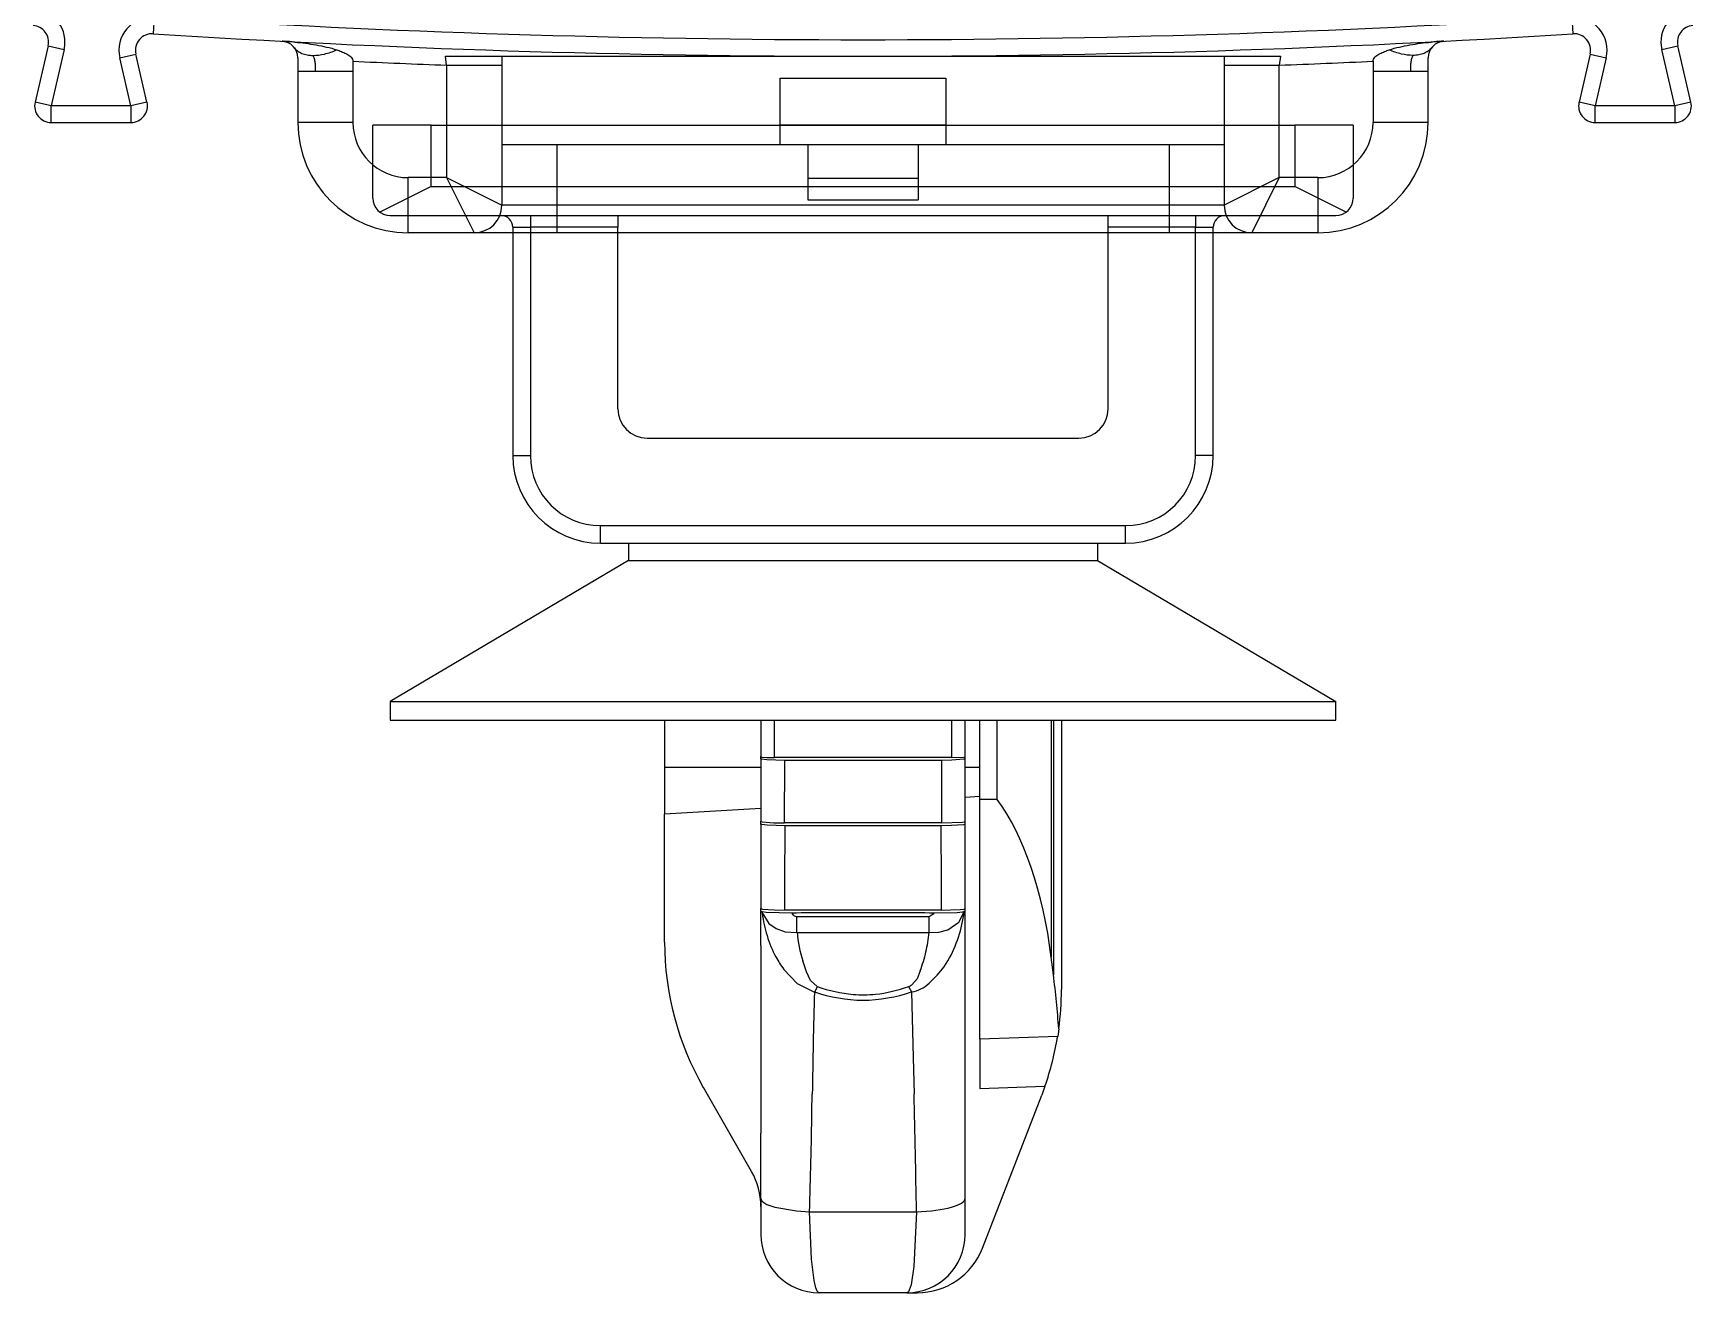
# Model space of a CAD drawing. Header units: inches. Extents: x 47316 to 59086, y 3141 to 11743.
# Drawn here: x 51696.3 to 51718.48, y 11051.8 to 11068.63 of the extents above; entities that cross this region are included whole.
import ezdxf

# ---------------------------------------------------------------- set-up
doc = ezdxf.new("R2010")
doc.units = ezdxf.units.IN
doc.header["$MEASUREMENT"] = 0

msp = doc.modelspace()

# ---------------------------------------------------------------- linework, layer by layer
at = {"color": 0, "lineweight": -3}
for p, q in [((51697.917, 11068.839), (51697.903, 11068.619)), ((51716.867, 11068.839), (51716.881, 11068.619)), ((51696.5, 11068.459), (51696.326, 11067.704)), ((51696.5, 11068.459), (51696.715, 11068.409)), ((51696.715, 11068.409), (51696.541, 11067.654)), ((51699.628, 11068.519), (51699.658, 11068.516)), ((51715.126, 11068.516), (51715.156, 11068.519)), ((51715.126, 11068.516), (51715.131, 11068.516)), ((51715.131, 11068.516), (51715.136, 11068.517)), ((51715.136, 11068.517), (51715.141, 11068.518)), ((51715.141, 11068.518), (51715.146, 11068.518)), ((51715.146, 11068.518), (51715.155, 11068.519)), ((51718.068, 11068.409), (51718.284, 11068.459)), ((51718.243, 11067.654), (51718.068, 11068.409)), ((51718.458, 11067.704), (51718.284, 11068.459)), ((51697.458, 11068.299), (51697.673, 11068.348)), ((51697.607, 11067.654), (51697.458, 11068.299)), ((51697.822, 11067.704), (51697.673, 11068.348)), ((51699.838, 11068.298), (51699.838, 11067.433)), ((51700.573, 11068.262), (51700.575, 11068.252)), ((51700.575, 11068.252), (51700.575, 11067.433)), ((51701.827, 11068.2), (51701.813, 11068.318)), ((51701.813, 11068.318), (51712.971, 11068.318)), ((51701.827, 11068.2), (51701.827, 11066.696)), ((51701.827, 11068.2), (51702.565, 11068.2)), ((51702.565, 11068.318), (51702.565, 11066.328)), ((51712.219, 11068.318), (51712.219, 11066.328)), ((51712.219, 11068.2), (51712.956, 11068.2)), ((51712.971, 11068.318), (51712.956, 11068.2)), ((51712.956, 11066.696), (51712.956, 11068.2)), ((51714.209, 11068.252), (51714.211, 11068.262)), ((51714.209, 11068.252), (51714.209, 11067.433)), ((51714.946, 11067.433), (51714.946, 11068.298)), ((51717.111, 11068.348), (51716.962, 11067.704)), ((51717.111, 11068.348), (51717.326, 11068.299)), ((51717.326, 11068.299), (51717.177, 11067.654)), ((51699.838, 11068.118), (51700.575, 11068.118)), ((51706.286, 11067.138), (51706.286, 11068.023)), ((51706.286, 11068.023), (51708.497, 11068.023)), ((51708.497, 11068.023), (51708.497, 11067.138)), ((51714.209, 11068.118), (51714.946, 11068.118)), ((51696.541, 11067.654), (51696.326, 11067.704)), ((51696.541, 11067.433), (51696.541, 11067.654)), ((51697.607, 11067.654), (51696.541, 11067.654)), ((51697.822, 11067.704), (51697.607, 11067.654)), ((51697.607, 11067.654), (51697.607, 11067.433)), ((51717.177, 11067.654), (51716.962, 11067.704)), ((51717.177, 11067.433), (51717.177, 11067.654)), ((51718.243, 11067.654), (51717.177, 11067.654)), ((51718.458, 11067.704), (51718.243, 11067.654)), ((51718.243, 11067.654), (51718.243, 11067.433)), ((51696.541, 11067.433), (51697.607, 11067.433)), ((51700.575, 11067.433), (51699.838, 11067.433)), ((51708.497, 11067.398), (51706.286, 11067.398)), ((51714.946, 11067.433), (51714.209, 11067.433)), ((51717.177, 11067.433), (51718.243, 11067.433)), ((51702.565, 11067.138), (51712.219, 11067.138)), ((51703.302, 11065.959), (51703.302, 11067.138)), ((51706.655, 11067.138), (51706.655, 11066.401)), ((51708.129, 11067.138), (51708.129, 11066.401)), ((51711.482, 11067.138), (51711.482, 11065.959)), ((51701.312, 11065.959), (51701.312, 11066.696)), ((51701.827, 11066.696), (51701.312, 11066.696)), ((51701.827, 11066.696), (51702.565, 11066.328)), ((51701.827, 11066.696), (51702.196, 11065.959)), ((51706.655, 11066.691), (51708.129, 11066.691)), ((51712.956, 11066.696), (51712.219, 11066.328)), ((51712.956, 11066.696), (51712.588, 11065.959)), ((51713.472, 11066.696), (51712.956, 11066.696)), ((51713.472, 11066.696), (51713.472, 11065.959)), ((51712.219, 11066.328), (51702.565, 11066.328)), ((51706.655, 11066.401), (51708.129, 11066.401)), ((51713.472, 11065.959), (51701.312, 11065.959))]:
    msp.add_line(p, q, dxfattribs=at)
at = {"color": 7, "lineweight": -3}
for p, q in [((51701.62, 11067.398), (51700.84, 11067.398)), ((51700.84, 11066.423), (51700.84, 11067.398)), ((51701.62, 11067.398), (51713.164, 11067.398)), ((51701.62, 11066.579), (51701.62, 11067.398)), ((51713.944, 11067.398), (51713.164, 11067.398)), ((51713.164, 11067.398), (51713.164, 11066.579)), ((51713.944, 11067.398), (51713.944, 11066.423)), ((51701.62, 11066.579), (51700.933, 11066.236)), ((51701.62, 11066.579), (51713.164, 11066.579)), ((51713.85, 11066.236), (51713.164, 11066.579)), ((51701.074, 11066.189), (51713.71, 11066.189)), ((51702.946, 11066.189), (51702.946, 11066.033)), ((51704.116, 11066.189), (51704.116, 11066.033)), ((51710.668, 11066.033), (51710.668, 11066.189)), ((51711.838, 11066.189), (51711.838, 11066.033)), ((51702.712, 11066.033), (51702.712, 11062.983)), ((51702.712, 11066.033), (51702.946, 11066.033)), ((51704.116, 11066.033), (51702.946, 11066.033)), ((51702.946, 11066.033), (51702.946, 11062.983)), ((51704.116, 11063.607), (51704.116, 11066.033)), ((51711.838, 11066.033), (51710.668, 11066.033)), ((51710.668, 11063.607), (51710.668, 11066.033)), ((51711.838, 11062.983), (51711.838, 11066.033)), ((51711.838, 11066.033), (51712.072, 11066.033)), ((51712.072, 11062.983), (51712.072, 11066.033)), ((51704.506, 11063.217), (51710.278, 11063.217)), ((51702.712, 11062.983), (51702.946, 11062.983)), ((51712.072, 11062.983), (51711.838, 11062.983)), ((51703.882, 11061.813), (51703.882, 11062.047)), ((51703.882, 11062.047), (51710.902, 11062.047)), ((51710.902, 11061.813), (51710.902, 11062.047)), ((51703.882, 11061.813), (51710.902, 11061.813)), ((51704.259, 11061.813), (51704.259, 11061.581)), ((51710.525, 11061.813), (51710.525, 11061.581)), ((51704.259, 11061.581), (51701.074, 11059.699)), ((51704.259, 11061.581), (51704.315, 11061.581)), ((51704.315, 11061.581), (51710.525, 11061.581)), ((51710.525, 11061.581), (51713.71, 11059.699)), ((51701.074, 11059.699), (51701.074, 11059.45)), ((51701.074, 11059.699), (51709.311, 11059.699)), ((51709.311, 11059.699), (51713.71, 11059.699)), ((51713.71, 11059.45), (51713.71, 11059.699)), ((51701.074, 11059.45), (51709.311, 11059.45)), ((51704.74, 11059.45), (51704.74, 11058.818)), ((51706.027, 11059.45), (51706.027, 11058.961)), ((51706.207, 11058.949), (51706.208, 11059.45)), ((51708.576, 11059.45), (51708.577, 11058.949)), ((51708.757, 11058.961), (51708.757, 11059.45)), ((51708.952, 11058.39), (51708.952, 11059.45)), ((51709.186, 11058.39), (51709.186, 11059.45)), ((51709.311, 11059.45), (51713.71, 11059.45)), ((51709.909, 11059.45), (51709.909, 11056.28)), ((51709.938, 11059.45), (51709.938, 11056.048)), ((51710.044, 11059.45), (51710.044, 11055.848)), ((51706.027, 11058.933), (51706.027, 11058.961)), ((51706.027, 11058.961), (51706.027, 11058.96)), ((51706.027, 11058.96), (51706.029, 11058.959)), ((51706.027, 11058.933), (51706.027, 11058.098)), ((51706.028, 11058.93), (51706.027, 11058.933)), ((51706.031, 11058.929), (51706.028, 11058.93)), ((51706.029, 11058.959), (51706.038, 11058.956)), ((51706.04, 11058.926), (51706.031, 11058.929)), ((51706.038, 11058.956), (51706.105, 11058.951)), ((51706.108, 11058.918), (51706.04, 11058.926)), ((51706.105, 11058.951), (51706.207, 11058.949)), ((51706.345, 11058.911), (51706.108, 11058.918)), ((51708.577, 11058.949), (51706.207, 11058.949)), ((51706.343, 11058.076), (51706.345, 11058.911)), ((51708.439, 11058.911), (51706.345, 11058.911)), ((51708.58, 11058.913), (51708.439, 11058.911)), ((51708.439, 11058.911), (51708.441, 11058.076)), ((51708.577, 11058.949), (51708.737, 11058.955)), ((51708.738, 11058.925), (51708.58, 11058.913)), ((51708.737, 11058.955), (51708.751, 11058.958)), ((51708.75, 11058.928), (51708.738, 11058.925)), ((51708.755, 11058.93), (51708.75, 11058.928)), ((51708.751, 11058.958), (51708.756, 11058.959)), ((51708.757, 11058.932), (51708.755, 11058.93)), ((51708.756, 11058.959), (51708.757, 11058.96)), ((51708.757, 11058.933), (51708.757, 11058.961)), ((51708.757, 11058.96), (51708.757, 11058.961)), ((51708.757, 11058.098), (51708.757, 11058.933)), ((51708.757, 11058.933), (51708.757, 11058.932)), ((51704.74, 11058.818), (51704.74, 11058.194)), ((51704.74, 11058.818), (51706.027, 11058.818)), ((51708.757, 11058.818), (51708.952, 11058.818)), ((51708.952, 11058.428), (51708.757, 11058.417)), ((51706.027, 11058.266), (51704.74, 11058.194)), ((51708.952, 11055.185), (51708.952, 11058.39)), ((51709.186, 11058.39), (51708.952, 11058.39)), ((51704.74, 11056.484), (51704.74, 11058.194)), ((51706.027, 11058.06), (51706.027, 11058.098)), ((51706.027, 11058.098), (51706.027, 11058.097)), ((51706.027, 11058.097), (51706.029, 11058.095)), ((51706.027, 11058.06), (51706.027, 11057.269)), ((51706.028, 11058.057), (51706.027, 11058.06)), ((51706.031, 11058.056), (51706.028, 11058.057)), ((51706.029, 11058.095), (51706.033, 11058.093)), ((51706.04, 11058.053), (51706.031, 11058.056)), ((51706.033, 11058.093), (51706.046, 11058.09)), ((51706.11, 11058.045), (51706.04, 11058.053)), ((51706.046, 11058.09), (51706.202, 11058.078)), ((51706.35, 11058.038), (51706.11, 11058.045)), ((51706.202, 11058.078), (51706.343, 11058.076)), ((51708.441, 11058.076), (51706.343, 11058.076)), ((51706.349, 11057.269), (51706.35, 11058.038)), ((51708.433, 11058.038), (51706.35, 11058.038)), ((51708.576, 11058.04), (51708.433, 11058.038)), ((51708.433, 11058.038), (51708.435, 11057.269)), ((51708.441, 11058.076), (51708.722, 11058.087)), ((51708.737, 11058.051), (51708.576, 11058.04)), ((51708.722, 11058.087), (51708.747, 11058.092)), ((51708.75, 11058.055), (51708.737, 11058.051)), ((51708.747, 11058.092), (51708.755, 11058.095)), ((51708.755, 11058.057), (51708.75, 11058.055)), ((51708.755, 11058.095), (51708.756, 11058.096)), ((51708.756, 11058.058), (51708.755, 11058.057)), ((51708.756, 11058.096), (51708.757, 11058.098)), ((51708.757, 11058.059), (51708.756, 11058.058)), ((51708.757, 11058.06), (51708.757, 11058.098)), ((51708.757, 11057.269), (51708.757, 11058.06)), ((51708.757, 11058.06), (51708.757, 11058.059)), ((51706.027, 11057.269), (51706.027, 11056.931)), ((51706.348, 11056.91), (51706.349, 11057.269)), ((51708.435, 11057.269), (51708.436, 11056.91)), ((51708.757, 11056.931), (51708.757, 11057.269)), ((51706.027, 11056.903), (51706.027, 11056.931)), ((51706.027, 11056.931), (51706.027, 11056.93)), ((51706.027, 11056.93), (51706.028, 11056.93)), ((51706.027, 11056.437), (51706.027, 11056.903)), ((51706.028, 11056.93), (51706.029, 11056.928)), ((51706.029, 11056.928), (51706.034, 11056.926)), ((51706.034, 11056.926), (51706.047, 11056.923)), ((51706.047, 11056.887), (51706.04, 11056.889)), ((51706.041, 11056.883), (51706.043, 11056.866)), ((51706.041, 11056.883), (51706.134, 11056.731)), ((51706.047, 11056.923), (51706.206, 11056.912)), ((51706.097, 11056.879), (51706.047, 11056.887)), ((51706.445, 11056.871), (51706.097, 11056.879)), ((51706.206, 11056.912), (51706.348, 11056.91)), ((51708.436, 11056.91), (51706.348, 11056.91)), ((51706.465, 11056.841), (51706.445, 11056.87)), ((51708.339, 11056.87), (51708.329, 11056.857)), ((51708.649, 11056.876), (51708.339, 11056.871)), ((51708.436, 11056.91), (51708.69, 11056.917)), ((51708.72, 11056.883), (51708.649, 11056.876)), ((51708.671, 11056.749), (51708.744, 11056.886)), ((51708.69, 11056.917), (51708.743, 11056.925)), ((51708.737, 11056.887), (51708.72, 11056.883)), ((51708.744, 11056.889), (51708.737, 11056.887)), ((51708.743, 11056.925), (51708.755, 11056.928)), ((51708.755, 11056.928), (51708.756, 11056.93)), ((51708.756, 11056.93), (51708.757, 11056.93)), ((51708.757, 11056.91), (51708.757, 11056.931)), ((51708.757, 11056.93), (51708.757, 11056.931)), ((51708.757, 11056.903), (51708.757, 11056.91)), ((51708.757, 11056.193), (51708.757, 11056.903)), ((51706.134, 11056.731), (51706.231, 11056.664)), ((51706.231, 11056.664), (51706.351, 11056.622)), ((51706.478, 11056.829), (51706.465, 11056.841)), ((51706.509, 11056.819), (51706.478, 11056.829)), ((51706.509, 11056.613), (51706.509, 11056.819)), ((51708.275, 11056.819), (51706.509, 11056.819)), ((51708.329, 11056.857), (51708.275, 11056.819)), ((51708.275, 11056.659), (51708.275, 11056.819)), ((51708.275, 11056.613), (51708.275, 11056.659)), ((51708.525, 11056.646), (51708.671, 11056.749)), ((51706.027, 11056.437), (51706.027, 11056.093)), ((51706.351, 11056.622), (51706.509, 11056.613)), ((51706.509, 11056.613), (51708.275, 11056.613)), ((51708.275, 11056.612), (51708.405, 11056.616)), ((51708.405, 11056.616), (51708.525, 11056.646)), ((51706.637, 11056.084), (51706.586, 11056.231)), ((51708.481, 11056.16), (51708.527, 11056.232)), ((51709.938, 11056.048), (51709.909, 11056.28)), ((51706.027, 11056.093), (51706.027, 11055.169)), ((51706.332, 11056.119), (51706.511, 11055.932)), ((51706.688, 11055.971), (51706.637, 11056.084)), ((51708.114, 11055.991), (51708.045, 11055.914)), ((51708.156, 11056.099), (51708.114, 11055.991)), ((51708.757, 11056.003), (51708.757, 11056.193)), ((51708.757, 11055.749), (51708.757, 11056.003)), ((51706.511, 11055.932), (51706.742, 11055.816)), ((51706.781, 11055.889), (51706.688, 11055.971)), ((51706.782, 11055.889), (51706.744, 11055.816)), ((51708.002, 11055.889), (51708.041, 11055.817)), ((51708.041, 11055.817), (51708.064, 11054.942)), ((51708.757, 11055.128), (51708.757, 11055.749)), ((51710.008, 11055.323), (51709.994, 11055.224)), ((51706.027, 11055.169), (51706.027, 11054.44)), ((51708.757, 11054.132), (51708.757, 11055.128)), ((51709.994, 11055.224), (51708.952, 11055.185)), ((51708.952, 11055.185), (51708.952, 11054.525)), ((51708.064, 11054.942), (51708.076, 11054.454)), ((51705.903, 11053.418), (51705.258, 11054.542)), ((51706.027, 11054.44), (51706.027, 11054.152)), ((51706.71, 11054.226), (51706.714, 11054.451)), ((51708.952, 11054.525), (51709.824, 11054.558)), ((51708.989, 11052.396), (51709.78, 11054.439)), ((51709.824, 11054.558), (51709.78, 11054.439)), ((51706.027, 11054.152), (51706.027, 11053.93)), ((51708.757, 11054.018), (51708.757, 11054.132)), ((51708.757, 11053.059), (51708.757, 11054.018)), ((51706.027, 11053.059), (51706.027, 11053.93)), ((51706.027, 11053.059), (51706.027, 11052.578)), ((51706.027, 11053.059), (51706.036, 11053.032)), ((51706.036, 11053.032), (51706.052, 11053.014)), ((51706.052, 11053.014), (51706.107, 11052.979)), ((51706.107, 11052.979), (51706.215, 11052.941)), ((51706.215, 11052.941), (51706.501, 11052.893)), ((51706.501, 11052.893), (51706.677, 11052.881)), ((51706.705, 11052.245), (51706.677, 11052.881)), ((51706.677, 11052.881), (51707.392, 11052.881)), ((51707.392, 11052.881), (51708.106, 11052.881)), ((51708.106, 11052.881), (51708.07, 11052.148)), ((51708.757, 11052.578), (51708.757, 11053.059)), ((51706.738, 11051.964), (51706.705, 11052.245)), ((51708.07, 11052.148), (51708.034, 11051.903)), ((51706.762, 11051.862), (51706.738, 11051.964)), ((51706.781, 11051.819), (51706.762, 11051.862)), ((51706.791, 11051.806), (51706.781, 11051.819)), ((51706.801, 11051.799), (51706.791, 11051.806)), ((51706.807, 11051.798), (51706.801, 11051.799)), ((51707.392, 11051.798), (51706.807, 11051.798)), ((51707.977, 11051.798), (51707.392, 11051.798)), ((51707.984, 11051.799), (51707.977, 11051.798)), ((51707.977, 11051.798), (51708.116, 11051.798)), ((51707.998, 11051.81), (51707.984, 11051.799)), ((51708.01, 11051.831), (51707.998, 11051.81)), ((51708.034, 11051.903), (51708.01, 11051.831))]:
    msp.add_line(p, q, dxfattribs=at)
at = {"color": 0, "lineweight": -3}
for centre, radius, start, end in [((51696.284, 11068.509), 0.442, 347, 85.7487), ((51718.499, 11068.509), 0.442, 94.2513, 193), ((51696.284, 11068.509), 0.221, 347, 85.7487), ((51697.889, 11068.398), 0.442, 86.3635, 193), ((51707.392, 11217.93), 149.391, 266.36355, 273.63645), ((51716.895, 11068.398), 0.442, 347, 93.6365), ((51718.499, 11068.509), 0.221, 94.2513, 193), ((51697.889, 11068.398), 0.221, 86.3635, 193), ((51707.392, 11217.93), 149.613, 266.36355, 273.63645), ((51699.441, 11064.767), 3.756, 86.6861, 87.1403), ((51699.616, 11068.298), 0.221, 0, 87.0254), ((51699.426, 11064.542), 3.983, 84.6253, 86.6689), ((51715.167, 11068.298), 0.221, 92.9746, 180), ((51715.358, 11064.541), 3.984, 93.3363, 95.3748), ((51715.344, 11064.754), 3.77, 93.0913, 93.3184), ((51715.342, 11064.789), 3.735, 92.8589, 93.0913), ((51716.895, 11068.398), 0.221, 347, 93.6365), ((51707.392, 11217.93), 149.834, 267.39218, 267.8717), ((51707.392, 11217.93), 149.834, 272.1283, 272.60782), ((51696.541, 11067.654), 0.221, 167, 270), ((51697.607, 11067.654), 0.221, 270, 13), ((51717.177, 11067.654), 0.221, 167, 270), ((51718.243, 11067.654), 0.221, 270, 13), ((51701.312, 11067.433), 1.474, 180, 270), ((51701.312, 11067.433), 0.737, 180, 270), ((51713.472, 11067.433), 1.474, 270, 0), ((51713.472, 11067.433), 0.737, 270, 0), ((51702.196, 11066.328), 0.369, 270, 0), ((51712.588, 11066.328), 0.369, 180, 270)]:
    msp.add_arc(centre, radius, start, end, dxfattribs=at)
at = {"color": 7, "lineweight": -3}
for centre, radius, start, end in [((51701.074, 11066.423), 0.234, 180, 270), ((51713.71, 11066.423), 0.234, 270, 0), ((51702.556, 11066.033), 0.156, 0, 90), ((51712.228, 11066.033), 0.156, 90, 180), ((51704.506, 11063.607), 0.39, 180, 270), ((51710.278, 11063.607), 0.39, 270, 0), ((51703.882, 11062.983), 1.17, 180, 270), ((51703.882, 11062.983), 0.936, 180.0075, 269.9926), ((51710.902, 11062.983), 1.17, 270, 0), ((51710.902, 11062.983), 0.936, 270.0074, 359.9926), ((51706.046, 11056.908), 0.0197, 195.987, 254.3178), ((51707.394, 10965.923), 90.953, 90.00148, 90.59748), ((51707.39, 10965.923), 90.953, 89.40252, 89.99852), ((51707.005, 11057.098), 1.751, 330.4068, 353.1604), ((51708.738, 11056.908), 0.0199, 285.7173, 343.8152), ((51707.853, 11057.117), 1.827, 187.8887, 197.4522), ((51708.64, 11056.484), 3.9, 180, 209.859), ((51707.703, 11057.065), 1.669, 197.2815, 207.8475), ((51708.546, 11056.823), 2.047, 185.8813, 196.7885), ((51706.999, 11056.655), 1.27, 346.2498, 352.0162), ((51705.657, 11056.891), 2.632, 350.9726, 353.9238), ((51707.504, 11056.965), 1.445, 208.0363, 215.8307), ((51706.206, 11056.824), 2.081, 339.6009, 346.9065), ((51707.142, 11057.156), 1.668, 312.8788, 323.3239), ((51696.411, 11054.362), 13.631, 4.044, 7.1064), ((51816.742, 11052.905), 110.039, 178.48441, 179.19523), ((51707.433, 11057.912), 2.206, 251.7684, 268.9282), ((51707.436, 11057.723), 1.947, 250.3449, 264.844), ((51707.394, 11057.161), 1.383, 264.4863, 276.8589), ((51707.355, 11057.884), 2.178, 270.9747, 288.3601), ((51707.333, 11057.78), 2.006, 276.4863, 289.5), ((51707.937, 11056.054), 0.177, 291.7023, 307.7171), ((51707.957, 11056.283), 0.474, 280.2109, 312.4138), ((51706.144, 11055.848), 3.9, 352.2616, 0), ((51706.144, 11055.848), 3.9, 340.6734, 350.7922), ((51522.295, 11050.045), 185.833, 0.87439, 1.35971), ((51610.991, 11055.869), 95.733, 358.21135, 359.01656), ((51705.091, 11052.952), 0.936, 0, 29.859), ((51706.807, 11052.578), 0.78, 180, 270), ((51707.977, 11052.578), 0.78, 270, 360), ((51708.116, 11052.734), 0.936, 270, 338.8187)]:
    msp.add_arc(centre, radius, start, end, dxfattribs=at)
for centre, major_axis, ratio, start_param, end_param in [((51708.286, 11055.347), (0, -3.603), 0.466308, 1.832596, 2.576195), ((51707.977, 11053.059), (0.78, 0), 0.23208, 4.879263, 6.283185)]:
    msp.add_ellipse(centre, major_axis=major_axis, ratio=ratio, start_param=start_param, end_param=end_param, dxfattribs=at)
at = {"color": 0, "lineweight": -3}
for points, knots in [([(51699.793, 11068.431), (51699.805, 11068.415), (51699.836, 11068.385), (51699.894, 11068.353), (51699.964, 11068.333), (51700.014, 11068.329), (51700.04, 11068.329)], [0, 0, 0, 0, 0.223381, 0.45887, 0.715929, 1, 1, 1, 1]), ([(51699.799, 11068.507), (51699.894, 11068.498), (51700.083, 11068.474), (51700.269, 11068.433), (51700.359, 11068.403)], [0, 0, 0, 0, 0.499977, 1, 1, 1, 1]), ([(51714.425, 11068.403), (51714.515, 11068.433), (51714.701, 11068.474), (51714.89, 11068.498), (51714.984, 11068.507)], [0, 0, 0, 0, 0.500038, 1, 1, 1, 1]), ([(51714.991, 11068.431), (51714.978, 11068.415), (51714.948, 11068.385), (51714.889, 11068.353), (51714.82, 11068.333), (51714.77, 11068.329), (51714.744, 11068.329)], [0, 0, 0, 0, 0.223384, 0.458873, 0.715932, 1, 1, 1, 1]), ([(51700.04, 11068.329), (51700.092, 11068.329), (51700.201, 11068.344), (51700.306, 11068.38), (51700.359, 11068.403)], [0, 0, 0, 0, 0.467805, 1, 1, 1, 1]), ([(51700.076, 11068.118), (51700.076, 11068.137), (51700.076, 11068.174), (51700.071, 11068.229), (51700.063, 11068.282), (51700.051, 11068.316), (51700.04, 11068.329)], [0, 0, 0, 0, 0.256697, 0.512566, 0.764576, 1, 1, 1, 1]), ([(51700.359, 11068.403), (51700.38, 11068.397), (51700.422, 11068.382), (51700.472, 11068.359), (51700.51, 11068.337), (51700.537, 11068.318), (51700.561, 11068.295), (51700.571, 11068.273), (51700.573, 11068.262)], [0, 0, 0, 0, 0.248678, 0.497685, 0.622329, 0.747674, 0.873253, 1, 1, 1, 1]), ([(51714.211, 11068.262), (51714.213, 11068.273), (51714.222, 11068.295), (51714.247, 11068.318), (51714.274, 11068.337), (51714.312, 11068.359), (51714.362, 11068.382), (51714.404, 11068.397), (51714.425, 11068.403)], [0, 0, 0, 0, 0.126746, 0.252326, 0.37767, 0.502314, 0.751321, 1, 1, 1, 1]), ([(51714.744, 11068.329), (51714.692, 11068.329), (51714.582, 11068.344), (51714.478, 11068.38), (51714.425, 11068.403)], [0, 0, 0, 0, 0.467806, 1, 1, 1, 1]), ([(51714.744, 11068.329), (51714.733, 11068.316), (51714.721, 11068.282), (51714.712, 11068.229), (51714.708, 11068.174), (51714.708, 11068.137), (51714.708, 11068.118)], [0, 0, 0, 0, 0.235418, 0.487429, 0.743301, 1, 1, 1, 1])]:
    msp.add_open_spline(points, degree=3, knots=knots, dxfattribs=at)

doc.saveas('drawing.dxf')
